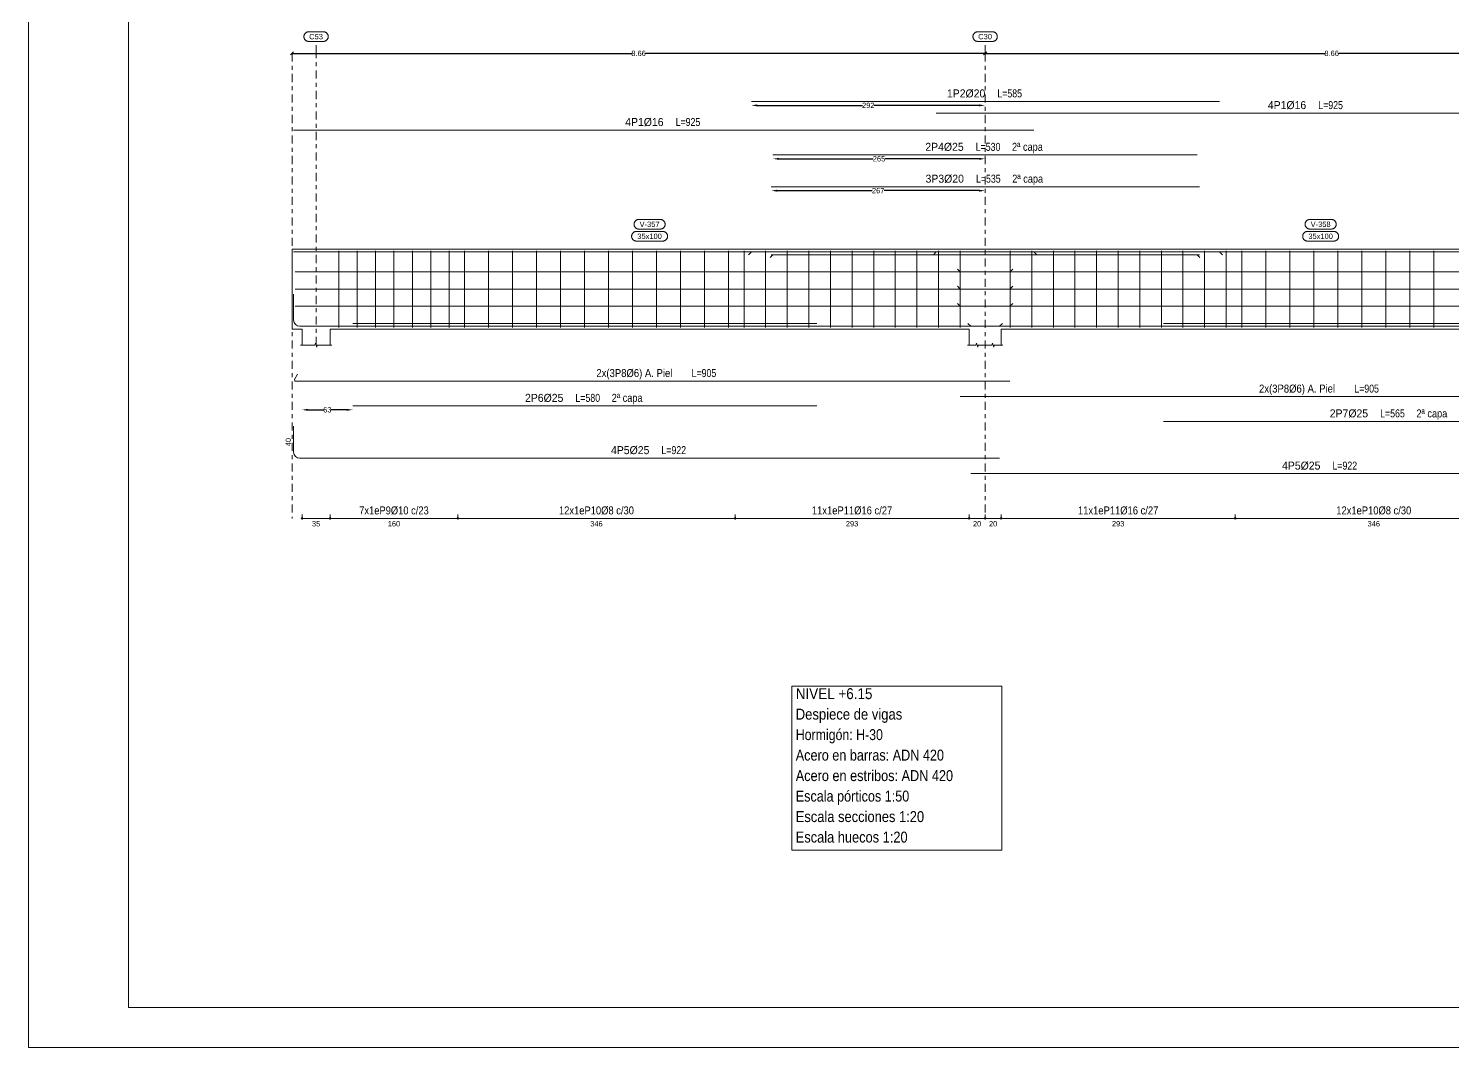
# Model space of a CAD drawing. Header units: millimetres. Extents: x 3 to 479, y -191 to 120.
# Drawn here: x 100.33 to 135.92, y -138.06 to -112.58 of the extents above; entities that cross this region are included whole.
import ezdxf
from ezdxf.enums import TextEntityAlignment as Align

# ---------------------------------------------------------------- set-up
doc = ezdxf.new("R2010")
doc.units = ezdxf.units.MM
doc.linetypes.add('CYPE_RAYAPUNTO', pattern=[0.4125, 0.2025, -0.105, 0, -0.105])
for name, color, linetype, lineweight in [('ALZ_ARM_LONG_ARM_TEXTOS', 3, 'Continuous', 9), ('ALZ_ARM_LONG_TXT_IND_CAPA_ARM_LONG', 3, 'Continuous', 9), ('ALZ_ARM_LONG_TXT_LONG', 3, 'Continuous', 9), ('ALZ_ARM_TRANS_TXT_EST', 3, 'Continuous', 9), ('ALZ_CONT_NUDOS', 122, 'Continuous', 9), ('ALZ_CONT_VIG_HORMIGON', 2, 'Continuous', 9), ('ALZ_COT_COT_ANCLAJES', 3, 'Continuous', 0), ('ALZ_COT_COT_ARM', 3, 'Continuous', 0), ('ALZ_COT_COT_EST', 3, 'Continuous', 0), ('ALZ_COT_COT_LIN_APOYOS', 2, 'CYPE_RAYAPUNTO', 0), ('ALZ_COT_LONGITUD_PROYECTADA', 122, 'Continuous', 0), ('ALZ_COT_TEXTOS_ESTRIBOS', 122, 'Continuous', 0), ('ALZ_REF_COT_LIN_AUX_COTA', 2, 'CYPE_RAYAPUNTO', 9), ('ALZ_REF_REF_NOMBRE', 3, 'Continuous', 9), ('ALZ_REF_REF_REFERENCIA', 3, 'Continuous', 9), ('ALZ_REF_TEXTO_REF_NOMBRE', 3, 'Continuous', 9), ('ALZ_REF_TEXTO_REF_REFERENCIA', 3, 'Continuous', 9), ('ARM_LONGITUDINAL_Ø16', 212, 'Continuous', 9), ('ARM_LONGITUDINAL_Ø20', 30, 'Continuous', 9), ('ARM_LONGITUDINAL_Ø25', 20, 'Continuous', 9), ('ARM_LONGITUDINAL_Ø6', 151, 'Continuous', 9), ('ARM_TRANSVERSAL_Ø10', 103, 'Continuous', 9), ('ARM_TRANSVERSAL_Ø16', 212, 'Continuous', 9), ('ARM_TRANSVERSAL_Ø8', 32, 'Continuous', 9), ('RECUAD_LIMITES', 2, 'Continuous', 0), ('RECUAD_MARCO', 1, 'Continuous', 20), ('TAB_COM_LINEAS', 1, 'Continuous', 9), ('TAB_COM_TEXTOS', 1, 'Continuous', 9)]:
    doc.layers.add(name, color=color, linetype=linetype, lineweight=lineweight)
doc.styles.add('CYPETXT_0.2_romans', font='arial.ttf', dxfattribs={"height": 0.133333})
doc.styles.add('CYPETXT_romans', font='arial.ttf', dxfattribs={"height": 0.2})
doc.dimstyles.new('cype_arrow', dxfattribs={"dimtxt": 0.18, "dimasz": 0.15, "dimexe": 0.05, "dimexo": 0.05, "dimgap": 0, "dimtad": 0, "dimdec": 4, "dimzin": 0, "dimdsep": 46, "dimtxsty": 'CYPETXT_0.2_romans', "dimcen": 0.09, "dimadec": 0, "dimazin": 0, "dimtfac": 1, "dimtdec": 4, "dimtofl": 0, "dimtmove": 2, "dimatfit": 3, "dimfxl": 1, "dimtolj": 1, "dimtzin": 0, "dimarcsym": 0})
doc.dimstyles.new('cype_oblique', dxfattribs={"dimtxt": 0.18, "dimasz": 0.18, "dimexe": 0.05, "dimexo": 0.05, "dimgap": 0, "dimtad": 0, "dimdec": 4, "dimzin": 0, "dimdsep": 46, "dimtxsty": 'CYPETXT_0.2_romans', "dimblk": 'OBLIQUE', "dimtsz": 0.04, "dimcen": 0.09, "dimadec": 0, "dimazin": 0, "dimtfac": 1, "dimtdec": 4, "dimtofl": 0, "dimtmove": 2, "dimatfit": 3, "dimfxl": 1, "dimtolj": 1, "dimtzin": 0, "dimarcsym": 0})

# ---------------------------------------------------------------- blocks, each defined once
blk = doc.blocks.new('*D703')
at = {"layer": 'ALZ_COT_LONGITUD_PROYECTADA', "color": 0, "lineweight": -2, "transparency": 16777216}
for p, q in [((106.878, -113.243), (106.958, -113.163)), ((124.198, -113.243), (124.278, -113.163)), ((106.918, -113.203), (115.405, -113.203)), ((124.238, -113.203), (115.751, -113.203))]:
    blk.add_line(p, q, dxfattribs=at)
at = {"layer": 'Defpoints', "color": 0, "transparency": 16777216}
for p in [(106.918, -113.203), (106.918, -113.203), (124.238, -113.203)]:
    blk.add_point(p, dxfattribs=at)
at = {"layer": 'ALZ_COT_LONGITUD_PROYECTADA', "color": 0, "transparency": 16777216, "insert": (115.578, -113.203), "char_height": 0.1333, "attachment_point": 5, "style": 'CYPETXT_0.2_romans'}
blk.add_mtext('\\A1;8.66', dxfattribs=at)
blk = doc.blocks.new('_OBLIQUE')
at = {"color": 0, "linetype": 'ByBlock', "lineweight": -2}
blk.add_line((-0.5, -0.5), (0.5, 0.5), dxfattribs=at)
blk = doc.blocks.new('*D704')
at = {"layer": 'ALZ_COT_LONGITUD_PROYECTADA', "color": 0, "lineweight": -2, "transparency": 16777216}
for p, q in [((124.198, -113.243), (124.278, -113.163)), ((141.518, -113.243), (141.598, -113.163)), ((124.238, -113.203), (132.725, -113.203)), ((141.558, -113.203), (133.071, -113.203))]:
    blk.add_line(p, q, dxfattribs=at)
at = {"layer": 'Defpoints', "color": 0, "transparency": 16777216}
for p in [(124.238, -113.203), (124.238, -113.203), (141.558, -113.203)]:
    blk.add_point(p, dxfattribs=at)
at = {"layer": 'ALZ_COT_LONGITUD_PROYECTADA', "color": 0, "transparency": 16777216, "insert": (132.898, -113.203), "char_height": 0.1333, "attachment_point": 5, "style": 'CYPETXT_0.2_romans'}
blk.add_mtext('\\A1;8.66', dxfattribs=at)
blk = doc.blocks.new('*D705')
at = {"layer": 'ALZ_COT_COT_ARM', "color": 0, "lineweight": -2, "transparency": 16777216}
for p, q in [((118.548, -114.503), (121.17, -114.503)), ((124.088, -114.503), (121.466, -114.503))]:
    blk.add_line(p, q, dxfattribs=at)
at = {"layer": 'ALZ_COT_COT_ARM', "color": 0, "transparency": 16777216}
for points in [[(118.548, -114.478), (118.548, -114.528), (118.398, -114.503)], [(124.088, -114.478), (124.088, -114.528), (124.238, -114.503)]]:
    blk.add_solid(points, dxfattribs=at)
at = {"layer": 'Defpoints', "color": 0, "transparency": 16777216}
for p in [(118.398, -114.503), (124.238, -114.503), (124.238, -114.503)]:
    blk.add_point(p, dxfattribs=at)
at = {"layer": 'ALZ_COT_COT_ARM', "color": 0, "transparency": 16777216, "insert": (121.318, -114.503), "char_height": 0.1333, "attachment_point": 5, "style": 'CYPETXT_0.2_romans'}
blk.add_mtext('\\A1;292', dxfattribs=at)
blk = doc.blocks.new('*D706')
at = {"layer": 'ALZ_COT_COT_ARM', "color": 0, "lineweight": -2, "transparency": 16777216}
for p, q in [((119.042, -116.635), (121.417, -116.635)), ((124.088, -116.635), (121.714, -116.635))]:
    blk.add_line(p, q, dxfattribs=at)
at = {"layer": 'ALZ_COT_COT_ARM', "color": 0, "transparency": 16777216}
for points in [[(119.042, -116.61), (119.042, -116.66), (118.892, -116.635)], [(124.088, -116.61), (124.088, -116.66), (124.238, -116.635)]]:
    blk.add_solid(points, dxfattribs=at)
at = {"layer": 'Defpoints', "color": 0, "transparency": 16777216}
for p in [(118.892, -116.635), (124.238, -116.635), (124.238, -116.635)]:
    blk.add_point(p, dxfattribs=at)
at = {"layer": 'ALZ_COT_COT_ARM', "color": 0, "transparency": 16777216, "insert": (121.565, -116.635), "char_height": 0.1333, "attachment_point": 5, "style": 'CYPETXT_0.2_romans'}
blk.add_mtext('\\A1;267', dxfattribs=at)
blk = doc.blocks.new('*D707')
at = {"layer": 'ALZ_COT_COT_ARM', "color": 0, "lineweight": -2, "transparency": 16777216}
for p, q in [((119.087, -115.839), (121.438, -115.839)), ((124.088, -115.839), (121.736, -115.839))]:
    blk.add_line(p, q, dxfattribs=at)
at = {"layer": 'ALZ_COT_COT_ARM', "color": 0, "transparency": 16777216}
for points in [[(119.087, -115.814), (119.087, -115.864), (118.937, -115.839)], [(124.088, -115.814), (124.088, -115.864), (124.238, -115.839)]]:
    blk.add_solid(points, dxfattribs=at)
at = {"layer": 'Defpoints', "color": 0, "transparency": 16777216}
for p in [(118.937, -115.839), (124.238, -115.839), (124.238, -115.839)]:
    blk.add_point(p, dxfattribs=at)
at = {"layer": 'ALZ_COT_COT_ARM', "color": 0, "transparency": 16777216, "insert": (121.587, -115.839), "char_height": 0.1333, "attachment_point": 5, "style": 'CYPETXT_0.2_romans'}
blk.add_mtext('\\A1;265', dxfattribs=at)
blk = doc.blocks.new('*D708')
at = {"layer": 'ALZ_COT_COT_ARM', "color": 0, "lineweight": -2, "transparency": 16777216}
for p, q in [((107.318, -122.115), (107.704, -122.115)), ((108.283, -122.115), (107.896, -122.115))]:
    blk.add_line(p, q, dxfattribs=at)
at = {"layer": 'ALZ_COT_COT_ARM', "color": 0, "transparency": 16777216}
for points in [[(107.318, -122.09), (107.318, -122.14), (107.168, -122.115)], [(108.283, -122.09), (108.283, -122.14), (108.433, -122.115)]]:
    blk.add_solid(points, dxfattribs=at)
at = {"layer": 'Defpoints', "color": 0, "transparency": 16777216}
for p in [(107.168, -122.115), (108.433, -122.115), (108.433, -122.115)]:
    blk.add_point(p, dxfattribs=at)
at = {"layer": 'ALZ_COT_COT_ARM', "color": 0, "transparency": 16777216, "insert": (107.8, -122.115), "char_height": 0.1333, "attachment_point": 5, "style": 'CYPETXT_0.2_romans'}
blk.add_mtext('\\A1;63', dxfattribs=at)

msp = doc.modelspace()

# ---------------------------------------------------------------- linework, layer by layer
at = {"layer": 'ALZ_CONT_NUDOS'}
for p, q in [((107.16793, -120.09542), (107.16793, -120.49542)), ((107.86793, -120.09542), (107.86793, -120.49542)), ((123.83793, -120.09542), (123.83793, -120.49542)), ((124.63793, -120.09542), (124.63793, -120.49542))]:
    msp.add_line(p, q, dxfattribs=at)
for points in [[(107.86793, -118.09542), (107.16793, -118.09542), (106.91793, -118.09542), (106.91793, -120.09542), (107.16793, -120.09542)], [(123.83793, -118.09542), (124.63793, -118.09542)], [(107.12793, -120.49542), (107.48793, -120.49542), (107.50293, -120.44542), (107.53293, -120.54542), (107.54793, -120.49542), (107.90793, -120.49542)], [(123.79793, -120.49542), (124.00793, -120.49542), (124.02293, -120.44542), (124.05293, -120.54542), (124.06793, -120.49542), (124.27793, -120.49542)], [(124.19793, -120.49542), (124.40793, -120.49542), (124.42293, -120.44542), (124.45293, -120.54542), (124.46793, -120.49542), (124.67793, -120.49542)]]:
    msp.add_lwpolyline(points, dxfattribs=at)
at = {"layer": 'ALZ_CONT_VIG_HORMIGON'}
for p, q in [((107.86793, -118.09542), (123.83793, -118.09542)), ((124.63793, -118.09542), (140.60793, -118.09542)), ((107.86793, -120.09542), (123.83793, -120.09542)), ((124.63793, -120.09542), (140.60793, -120.09542))]:
    msp.add_line(p, q, dxfattribs=at)
at = {"layer": 'ALZ_COT_COT_EST'}
for p, q in [((107.16793, -124.82931), (107.16793, -124.72931)), ((107.86793, -124.82931), (107.86793, -124.72931)), ((111.06193, -124.82931), (111.06193, -124.72931)), ((117.98793, -124.82931), (117.98793, -124.72931)), ((123.83793, -124.82931), (123.83793, -124.72931)), ((124.23793, -124.82931), (124.23793, -124.72931)), ((124.63793, -124.82931), (124.63793, -124.72931)), ((130.48793, -124.82931), (130.48793, -124.72931))]:
    msp.add_line(p, q, dxfattribs=at)
for points in [[(107.16793, -124.82931), (107.86793, -124.82931), (107.86793, -124.72931)], [(107.86793, -124.82931), (111.06193, -124.82931), (111.06193, -124.72931)], [(111.06193, -124.82931), (117.98793, -124.82931), (117.98793, -124.72931)], [(117.98793, -124.82931), (123.83793, -124.82931), (123.83793, -124.72931)], [(123.83793, -124.82931), (124.23793, -124.82931), (124.23793, -124.72931)], [(124.23793, -124.82931), (124.63793, -124.82931), (124.63793, -124.72931)], [(124.63793, -124.82931), (130.48793, -124.82931), (130.48793, -124.72931)], [(130.48793, -124.82931), (137.41393, -124.82931), (137.41393, -124.72931)]]:
    msp.add_lwpolyline(points, dxfattribs=at)
for centre in [(107.16793, -124.82931), (107.86793, -124.82931), (107.86793, -124.82931), (111.06193, -124.82931), (111.06193, -124.82931), (117.98793, -124.82931), (117.98793, -124.82931), (123.83793, -124.82931), (123.83793, -124.82931), (124.23793, -124.82931), (124.23793, -124.82931), (124.63793, -124.82931), (124.63793, -124.82931), (130.48793, -124.82931), (130.48793, -124.82931)]:
    msp.add_circle(centre, 0.02, dxfattribs=at)
at = {"layer": 'ALZ_COT_COT_LIN_APOYOS'}
for p, q in [((106.91793, -113.20345), (106.91793, -124.82931)), ((124.23793, -113.20345), (124.23793, -124.82931))]:
    msp.add_line(p, q, dxfattribs=at)
at = {"layer": 'ALZ_REF_COT_LIN_AUX_COTA'}
for p, q in [((107.51793, -113.20345), (107.51793, -112.90345)), ((124.23793, -113.20345), (124.23793, -112.90345)), ((107.51793, -120.49542), (107.51793, -113.20345))]:
    msp.add_line(p, q, dxfattribs=at)
at = {"layer": 'ALZ_REF_REF_NOMBRE'}
for points in [[(116.12093, -117.35542), (116.12894, -117.35569), (116.13692, -117.35649), (116.14483, -117.35783), (116.15263, -117.35969), (116.16029, -117.36206), (116.16777, -117.36494), (116.17505, -117.36832), (116.18208, -117.37217), (116.18884, -117.37649), (116.1953, -117.38125), (116.20142, -117.38642), (116.20718, -117.392), (116.21256, -117.39795), (116.21753, -117.40424), (116.22207, -117.41085), (116.22616, -117.41775), (116.22978, -117.42491), (116.23291, -117.43229), (116.23554, -117.43987), (116.23766, -117.4476), (116.23925, -117.45546), (116.24032, -117.46341), (116.24086, -117.47141), (116.24086, -117.47943), (116.24032, -117.48743), (116.23925, -117.49538), (116.23766, -117.50324), (116.23554, -117.51098), (116.23291, -117.51855), (116.22978, -117.52594), (116.22616, -117.53309), (116.22207, -117.53999), (116.21753, -117.5466), (116.21256, -117.5529), (116.20718, -117.55885), (116.20142, -117.56442), (116.1953, -117.5696), (116.18884, -117.57436), (116.18208, -117.57867), (116.17505, -117.58253), (116.16777, -117.5859), (116.16029, -117.58878), (116.15263, -117.59116), (116.14483, -117.59302), (116.13692, -117.59435), (116.12894, -117.59515), (116.12093, -117.59542), (115.58493, -117.59542), (115.57691, -117.59515), (115.56893, -117.59435), (115.56102, -117.59302), (115.55322, -117.59116), (115.54556, -117.58878), (115.53808, -117.5859), (115.5308, -117.58253), (115.52377, -117.57867), (115.51701, -117.57436), (115.51056, -117.5696), (115.50443, -117.56442), (115.49867, -117.55885), (115.49329, -117.5529), (115.48832, -117.5466), (115.48378, -117.53999), (115.47969, -117.53309), (115.47608, -117.52594), (115.47294, -117.51855), (115.47031, -117.51098), (115.46819, -117.50324), (115.4666, -117.49538), (115.46553, -117.48743), (115.46499, -117.47943), (115.46499, -117.47141), (115.46553, -117.46341), (115.4666, -117.45546), (115.46819, -117.4476), (115.47031, -117.43987), (115.47294, -117.43229), (115.47608, -117.42491), (115.47969, -117.41775), (115.48378, -117.41085), (115.48832, -117.40424), (115.49329, -117.39795), (115.49867, -117.392), (115.50443, -117.38642), (115.51056, -117.38125), (115.51701, -117.37649), (115.52377, -117.37217), (115.5308, -117.36832), (115.53808, -117.36494), (115.54556, -117.36206), (115.55322, -117.35969), (115.56102, -117.35783), (115.56893, -117.35649), (115.57691, -117.35569), (115.58493, -117.35542), (116.12093, -117.35542)], [(132.89093, -117.35542), (132.89894, -117.35569), (132.90692, -117.35649), (132.91483, -117.35783), (132.92263, -117.35969), (132.93029, -117.36206), (132.93777, -117.36494), (132.94505, -117.36832), (132.95208, -117.37217), (132.95884, -117.37649), (132.9653, -117.38125), (132.97142, -117.38642), (132.97718, -117.392), (132.98256, -117.39795), (132.98753, -117.40424), (132.99207, -117.41085), (132.99616, -117.41775), (132.99978, -117.42491), (133.00291, -117.43229), (133.00554, -117.43987), (133.00766, -117.4476), (133.00925, -117.45546), (133.01032, -117.46341), (133.01086, -117.47141), (133.01086, -117.47943), (133.01032, -117.48743), (133.00925, -117.49538), (133.00766, -117.50324), (133.00554, -117.51098), (133.00291, -117.51855), (132.99978, -117.52594), (132.99616, -117.53309), (132.99207, -117.53999), (132.98753, -117.5466), (132.98256, -117.5529), (132.97718, -117.55885), (132.97142, -117.56442), (132.9653, -117.5696), (132.95884, -117.57436), (132.95208, -117.57867), (132.94505, -117.58253), (132.93777, -117.5859), (132.93029, -117.58878), (132.92263, -117.59116), (132.91483, -117.59302), (132.90692, -117.59435), (132.89894, -117.59515), (132.89093, -117.59542), (132.35493, -117.59542), (132.34691, -117.59515), (132.33893, -117.59435), (132.33102, -117.59302), (132.32322, -117.59116), (132.31556, -117.58878), (132.30808, -117.5859), (132.3008, -117.58253), (132.29377, -117.57867), (132.28701, -117.57436), (132.28056, -117.5696), (132.27443, -117.56442), (132.26867, -117.55885), (132.26329, -117.5529), (132.25832, -117.5466), (132.25378, -117.53999), (132.24969, -117.53309), (132.24608, -117.52594), (132.24294, -117.51855), (132.24031, -117.51098), (132.23819, -117.50324), (132.2366, -117.49538), (132.23553, -117.48743), (132.23499, -117.47943), (132.23499, -117.47141), (132.23553, -117.46341), (132.2366, -117.45546), (132.23819, -117.4476), (132.24031, -117.43987), (132.24294, -117.43229), (132.24608, -117.42491), (132.24969, -117.41775), (132.25378, -117.41085), (132.25832, -117.40424), (132.26329, -117.39795), (132.26867, -117.392), (132.27443, -117.38642), (132.28056, -117.38125), (132.28701, -117.37649), (132.29377, -117.37217), (132.3008, -117.36832), (132.30808, -117.36494), (132.31556, -117.36206), (132.32322, -117.35969), (132.33102, -117.35783), (132.33893, -117.35649), (132.34691, -117.35569), (132.35493, -117.35542), (132.89093, -117.35542)], [(116.18193, -117.65542), (116.18994, -117.65569), (116.19792, -117.65649), (116.20583, -117.65783), (116.21363, -117.65969), (116.22129, -117.66206), (116.22877, -117.66494), (116.23605, -117.66832), (116.24308, -117.67217), (116.24984, -117.67649), (116.2563, -117.68125), (116.26242, -117.68642), (116.26818, -117.692), (116.27356, -117.69795), (116.27853, -117.70424), (116.28307, -117.71085), (116.28716, -117.71775), (116.29078, -117.72491), (116.29391, -117.73229), (116.29654, -117.73987), (116.29866, -117.7476), (116.30025, -117.75546), (116.30132, -117.76341), (116.30186, -117.77141), (116.30186, -117.77943), (116.30132, -117.78743), (116.30025, -117.79538), (116.29866, -117.80324), (116.29654, -117.81098), (116.29391, -117.81855), (116.29078, -117.82594), (116.28716, -117.83309), (116.28307, -117.83999), (116.27853, -117.8466), (116.27356, -117.8529), (116.26818, -117.85885), (116.26242, -117.86442), (116.2563, -117.8696), (116.24984, -117.87436), (116.24308, -117.87867), (116.23605, -117.88253), (116.22877, -117.8859), (116.22129, -117.88878), (116.21363, -117.89116), (116.20583, -117.89302), (116.19792, -117.89435), (116.18994, -117.89515), (116.18193, -117.89542), (115.52393, -117.89542), (115.51591, -117.89515), (115.50793, -117.89435), (115.50002, -117.89302), (115.49222, -117.89116), (115.48456, -117.88878), (115.47708, -117.8859), (115.4698, -117.88253), (115.46277, -117.87867), (115.45601, -117.87436), (115.44956, -117.8696), (115.44343, -117.86442), (115.43767, -117.85885), (115.43229, -117.8529), (115.42732, -117.8466), (115.42278, -117.83999), (115.41869, -117.83309), (115.41508, -117.82594), (115.41194, -117.81855), (115.40931, -117.81098), (115.40719, -117.80324), (115.4056, -117.79538), (115.40453, -117.78743), (115.40399, -117.77943), (115.40399, -117.77141), (115.40453, -117.76341), (115.4056, -117.75546), (115.40719, -117.7476), (115.40931, -117.73987), (115.41194, -117.73229), (115.41508, -117.72491), (115.41869, -117.71775), (115.42278, -117.71085), (115.42732, -117.70424), (115.43229, -117.69795), (115.43767, -117.692), (115.44343, -117.68642), (115.44956, -117.68125), (115.45601, -117.67649), (115.46277, -117.67217), (115.4698, -117.66832), (115.47708, -117.66494), (115.48456, -117.66206), (115.49222, -117.65969), (115.50002, -117.65783), (115.50793, -117.65649), (115.51591, -117.65569), (115.52393, -117.65542), (116.18193, -117.65542)], [(132.95193, -117.65542), (132.95994, -117.65569), (132.96792, -117.65649), (132.97583, -117.65783), (132.98363, -117.65969), (132.99129, -117.66206), (132.99877, -117.66494), (133.00605, -117.66832), (133.01308, -117.67217), (133.01984, -117.67649), (133.0263, -117.68125), (133.03242, -117.68642), (133.03818, -117.692), (133.04356, -117.69795), (133.04853, -117.70424), (133.05307, -117.71085), (133.05716, -117.71775), (133.06078, -117.72491), (133.06391, -117.73229), (133.06654, -117.73987), (133.06866, -117.7476), (133.07025, -117.75546), (133.07132, -117.76341), (133.07186, -117.77141), (133.07186, -117.77943), (133.07132, -117.78743), (133.07025, -117.79538), (133.06866, -117.80324), (133.06654, -117.81098), (133.06391, -117.81855), (133.06078, -117.82594), (133.05716, -117.83309), (133.05307, -117.83999), (133.04853, -117.8466), (133.04356, -117.8529), (133.03818, -117.85885), (133.03242, -117.86442), (133.0263, -117.8696), (133.01984, -117.87436), (133.01308, -117.87867), (133.00605, -117.88253), (132.99877, -117.8859), (132.99129, -117.88878), (132.98363, -117.89116), (132.97583, -117.89302), (132.96792, -117.89435), (132.95994, -117.89515), (132.95193, -117.89542), (132.29393, -117.89542), (132.28591, -117.89515), (132.27793, -117.89435), (132.27002, -117.89302), (132.26222, -117.89116), (132.25456, -117.88878), (132.24708, -117.8859), (132.2398, -117.88253), (132.23277, -117.87867), (132.22601, -117.87436), (132.21956, -117.8696), (132.21343, -117.86442), (132.20767, -117.85885), (132.20229, -117.8529), (132.19732, -117.8466), (132.19278, -117.83999), (132.18869, -117.83309), (132.18508, -117.82594), (132.18194, -117.81855), (132.17931, -117.81098), (132.17719, -117.80324), (132.1756, -117.79538), (132.17453, -117.78743), (132.17399, -117.77943), (132.17399, -117.77141), (132.17453, -117.76341), (132.1756, -117.75546), (132.17719, -117.7476), (132.17931, -117.73987), (132.18194, -117.73229), (132.18508, -117.72491), (132.18869, -117.71775), (132.19278, -117.71085), (132.19732, -117.70424), (132.20229, -117.69795), (132.20767, -117.692), (132.21343, -117.68642), (132.21956, -117.68125), (132.22601, -117.67649), (132.23277, -117.67217), (132.2398, -117.66832), (132.24708, -117.66494), (132.25456, -117.66206), (132.26222, -117.65969), (132.27002, -117.65783), (132.27793, -117.65649), (132.28591, -117.65569), (132.29393, -117.65542), (132.95193, -117.65542)]]:
    msp.add_lwpolyline(points, close=True, dxfattribs=at)
at = {"layer": 'ALZ_REF_REF_REFERENCIA'}
for points in [[(107.70193, -112.66345), (107.70994, -112.66372), (107.71792, -112.66452), (107.72583, -112.66585), (107.73363, -112.66771), (107.74129, -112.67009), (107.74877, -112.67297), (107.75605, -112.67635), (107.76308, -112.6802), (107.76984, -112.68452), (107.7763, -112.68927), (107.78242, -112.69445), (107.78818, -112.70003), (107.79356, -112.70598), (107.79853, -112.71227), (107.80307, -112.71888), (107.80716, -112.72578), (107.81078, -112.73294), (107.81391, -112.74032), (107.81654, -112.7479), (107.81866, -112.75563), (107.82025, -112.76349), (107.82132, -112.77144), (107.82186, -112.77944), (107.82186, -112.78746), (107.82132, -112.79546), (107.82025, -112.80341), (107.81866, -112.81127), (107.81654, -112.819), (107.81391, -112.82658), (107.81078, -112.83396), (107.80716, -112.84112), (107.80307, -112.84802), (107.79853, -112.85463), (107.79356, -112.86093), (107.78818, -112.86687), (107.78242, -112.87245), (107.7763, -112.87763), (107.76984, -112.88238), (107.76308, -112.8867), (107.75605, -112.89055), (107.74877, -112.89393), (107.74129, -112.89681), (107.73363, -112.89919), (107.72583, -112.90105), (107.71792, -112.90238), (107.70994, -112.90318), (107.70193, -112.90345), (107.33393, -112.90345), (107.32591, -112.90318), (107.31793, -112.90238), (107.31002, -112.90105), (107.30222, -112.89919), (107.29456, -112.89681), (107.28708, -112.89393), (107.2798, -112.89055), (107.27277, -112.8867), (107.26601, -112.88238), (107.25956, -112.87763), (107.25343, -112.87245), (107.24767, -112.86687), (107.24229, -112.86093), (107.23732, -112.85463), (107.23278, -112.84802), (107.22869, -112.84112), (107.22508, -112.83396), (107.22194, -112.82658), (107.21931, -112.819), (107.21719, -112.81127), (107.2156, -112.80341), (107.21453, -112.79546), (107.21399, -112.78746), (107.21399, -112.77944), (107.21453, -112.77144), (107.2156, -112.76349), (107.21719, -112.75563), (107.21931, -112.7479), (107.22194, -112.74032), (107.22508, -112.73294), (107.22869, -112.72578), (107.23278, -112.71888), (107.23732, -112.71227), (107.24229, -112.70598), (107.24767, -112.70003), (107.25343, -112.69445), (107.25956, -112.68927), (107.26601, -112.68452), (107.27277, -112.6802), (107.2798, -112.67635), (107.28708, -112.67297), (107.29456, -112.67009), (107.30222, -112.66771), (107.31002, -112.66585), (107.31793, -112.66452), (107.32591, -112.66372), (107.33393, -112.66345), (107.70193, -112.66345)], [(124.42193, -112.66345), (124.42994, -112.66372), (124.43792, -112.66452), (124.44583, -112.66585), (124.45363, -112.66771), (124.46129, -112.67009), (124.46877, -112.67297), (124.47605, -112.67635), (124.48308, -112.6802), (124.48984, -112.68452), (124.4963, -112.68927), (124.50242, -112.69445), (124.50818, -112.70003), (124.51356, -112.70598), (124.51853, -112.71227), (124.52307, -112.71888), (124.52716, -112.72578), (124.53078, -112.73294), (124.53391, -112.74032), (124.53654, -112.7479), (124.53866, -112.75563), (124.54025, -112.76349), (124.54132, -112.77144), (124.54186, -112.77944), (124.54186, -112.78746), (124.54132, -112.79546), (124.54025, -112.80341), (124.53866, -112.81127), (124.53654, -112.819), (124.53391, -112.82658), (124.53078, -112.83396), (124.52716, -112.84112), (124.52307, -112.84802), (124.51853, -112.85463), (124.51356, -112.86093), (124.50818, -112.86687), (124.50242, -112.87245), (124.4963, -112.87763), (124.48984, -112.88238), (124.48308, -112.8867), (124.47605, -112.89055), (124.46877, -112.89393), (124.46129, -112.89681), (124.45363, -112.89919), (124.44583, -112.90105), (124.43792, -112.90238), (124.42994, -112.90318), (124.42193, -112.90345), (124.05393, -112.90345), (124.04591, -112.90318), (124.03793, -112.90238), (124.03002, -112.90105), (124.02222, -112.89919), (124.01456, -112.89681), (124.00708, -112.89393), (123.9998, -112.89055), (123.99277, -112.8867), (123.98601, -112.88238), (123.97956, -112.87763), (123.97343, -112.87245), (123.96767, -112.86687), (123.96229, -112.86093), (123.95732, -112.85463), (123.95278, -112.84802), (123.94869, -112.84112), (123.94508, -112.83396), (123.94194, -112.82658), (123.93931, -112.819), (123.93719, -112.81127), (123.9356, -112.80341), (123.93453, -112.79546), (123.93399, -112.78746), (123.93399, -112.77944), (123.93453, -112.77144), (123.9356, -112.76349), (123.93719, -112.75563), (123.93931, -112.7479), (123.94194, -112.74032), (123.94508, -112.73294), (123.94869, -112.72578), (123.95278, -112.71888), (123.95732, -112.71227), (123.96229, -112.70598), (123.96767, -112.70003), (123.97343, -112.69445), (123.97956, -112.68927), (123.98601, -112.68452), (123.99277, -112.6802), (123.9998, -112.67635), (124.00708, -112.67297), (124.01456, -112.67009), (124.02222, -112.66771), (124.03002, -112.66585), (124.03793, -112.66452), (124.04591, -112.66372), (124.05393, -112.66345), (124.42193, -112.66345)]]:
    msp.add_lwpolyline(points, close=True, dxfattribs=at)
at = {"layer": 'ARM_LONGITUDINAL_Ø16'}
for p, q in [((123.01793, -118.16742), (122.94722, -118.23813)), ((125.45793, -118.16742), (125.52864, -118.23813))]:
    msp.add_line(p, q, dxfattribs=at)
for points in [[(141.51793, -114.69587), (123.01793, -114.69587)], [(106.95793, -115.11907), (125.45793, -115.11907)], [(106.95793, -118.16742), (125.45793, -118.16742)], [(141.51793, -118.16742), (123.01793, -118.16742)]]:
    msp.add_lwpolyline(points, dxfattribs=at)
at = {"layer": 'ARM_LONGITUDINAL_Ø20'}
for p, q in [((118.39797, -118.16742), (118.32726, -118.23813)), ((130.09797, -118.16742), (130.16868, -118.23813))]:
    msp.add_line(p, q, dxfattribs=at)
for points in [[(118.39797, -114.40345), (130.09797, -114.40345)], [(118.89229, -116.53542), (129.59229, -116.53542)], [(118.39797, -118.16742), (130.09797, -118.16742)], [(118.89229, -118.23676), (129.59229, -118.23676)]]:
    msp.add_lwpolyline(points, dxfattribs=at)
at = {"layer": 'ARM_LONGITUDINAL_Ø25'}
for p, q in [((118.93661, -118.23676), (118.8659, -118.30747)), ((129.53661, -118.23676), (129.60732, -118.30747)), ((123.87793, -120.02342), (123.80408, -119.95599)), ((124.59793, -120.02342), (124.67177, -119.95599))]:
    msp.add_line(p, q, dxfattribs=at)
for points in [[(118.93661, -115.73906), (129.53661, -115.73906)], [(118.93661, -118.23676), (129.53661, -118.23676)], [(106.95793, -119.22342), (106.95793, -119.87342), (106.96934, -119.93083), (107.00186, -119.97949), (107.05052, -120.012), (107.10793, -120.02342), (124.59793, -120.02342)], [(141.51793, -119.22342), (141.51793, -119.87342), (141.50651, -119.93083), (141.47399, -119.97949), (141.42533, -120.012), (141.36793, -120.02342), (123.87793, -120.02342)], [(108.43266, -119.95409), (120.03266, -119.95409)], [(128.6931, -119.95409), (139.9931, -119.95409)], [(108.43266, -122.01543), (120.03266, -122.01543)], [(128.6931, -122.40357), (139.9931, -122.40357)], [(106.95793, -122.5223), (106.95793, -123.1723), (106.96934, -123.2297), (107.00186, -123.27837), (107.05052, -123.31088), (107.10793, -123.3223), (124.59793, -123.3223)], [(141.51793, -122.90931), (141.51793, -123.55931), (141.50651, -123.61671), (141.47399, -123.66537), (141.42533, -123.69789), (141.36793, -123.70931), (123.87793, -123.70931)]]:
    msp.add_lwpolyline(points, dxfattribs=at)
at = {"layer": 'ARM_LONGITUDINAL_Ø6'}
for p, q in [((123.61793, -118.66609), (123.54722, -118.59538)), ((124.85793, -118.66609), (124.92864, -118.59538)), ((123.61793, -119.09542), (123.54722, -119.02471)), ((124.85793, -119.09542), (124.92864, -119.02471)), ((123.61793, -119.52476), (123.54722, -119.45405)), ((124.85793, -119.52476), (124.92864, -119.45405))]:
    msp.add_line(p, q, dxfattribs=at)
for points in [[(106.9995, -118.66609), (124.85793, -118.66609)], [(123.61793, -118.66609), (141.47636, -118.66609)], [(106.9995, -119.09542), (124.85793, -119.09542)], [(123.61793, -119.09542), (141.47636, -119.09542)], [(106.9995, -119.52476), (124.85793, -119.52476)], [(123.61793, -119.52476), (141.47636, -119.52476)], [(107.05793, -121.22221), (106.97871, -121.35942), (106.98122, -121.37363), (106.98844, -121.38614), (106.9995, -121.39542), (124.85793, -121.39542)], [(123.61793, -121.78356), (141.47636, -121.78356), (141.48742, -121.77428), (141.49463, -121.76178), (141.49714, -121.74756), (141.41793, -121.61035)]]:
    msp.add_lwpolyline(points, dxfattribs=at)
at = {"layer": 'ARM_TRANSVERSAL_Ø10'}
for p, q in [((108.08493, -118.13542), (108.08493, -120.05542)), ((108.54493, -118.13542), (108.54493, -120.05542)), ((109.00493, -118.13542), (109.00493, -120.05542)), ((109.46493, -118.13542), (109.46493, -120.05542)), ((109.92493, -118.13542), (109.92493, -120.05542)), ((110.38493, -118.13542), (110.38493, -120.05542)), ((110.84493, -118.13542), (110.84493, -120.05542))]:
    msp.add_line(p, q, dxfattribs=at)
at = {"layer": 'ARM_TRANSVERSAL_Ø16'}
for p, q in [((118.21293, -118.13542), (118.21293, -120.05542)), ((118.75293, -118.13542), (118.75293, -120.05542)), ((119.29293, -118.13542), (119.29293, -120.05542)), ((119.83293, -118.13542), (119.83293, -120.05542)), ((120.37293, -118.13542), (120.37293, -120.05542)), ((120.91293, -118.13542), (120.91293, -120.05542)), ((121.45293, -118.13542), (121.45293, -120.05542)), ((121.99293, -118.13542), (121.99293, -120.05542)), ((122.53293, -118.13542), (122.53293, -120.05542)), ((123.07293, -118.13542), (123.07293, -120.05542)), ((123.61293, -118.13542), (123.61293, -120.05542)), ((124.86293, -118.13542), (124.86293, -120.05542)), ((125.40293, -118.13542), (125.40293, -120.05542)), ((125.94293, -118.13542), (125.94293, -120.05542)), ((126.48293, -118.13542), (126.48293, -120.05542)), ((127.02293, -118.13542), (127.02293, -120.05542)), ((127.56293, -118.13542), (127.56293, -120.05542)), ((128.10293, -118.13542), (128.10293, -120.05542)), ((128.64293, -118.13542), (128.64293, -120.05542)), ((129.18293, -118.13542), (129.18293, -120.05542)), ((129.72293, -118.13542), (129.72293, -120.05542)), ((130.26293, -118.13542), (130.26293, -120.05542))]:
    msp.add_line(p, q, dxfattribs=at)
at = {"layer": 'ARM_TRANSVERSAL_Ø8'}
for p, q in [((111.22493, -118.13542), (111.22493, -120.05542)), ((111.82493, -118.13542), (111.82493, -120.05542)), ((112.42493, -118.13542), (112.42493, -120.05542)), ((113.02493, -118.13542), (113.02493, -120.05542)), ((113.62493, -118.13542), (113.62493, -120.05542)), ((114.22493, -118.13542), (114.22493, -120.05542)), ((114.82493, -118.13542), (114.82493, -120.05542)), ((115.42493, -118.13542), (115.42493, -120.05542)), ((116.02493, -118.13542), (116.02493, -120.05542)), ((116.62493, -118.13542), (116.62493, -120.05542)), ((117.22493, -118.13542), (117.22493, -120.05542)), ((117.82493, -118.13542), (117.82493, -120.05542)), ((130.65093, -118.13542), (130.65093, -120.05542)), ((131.25093, -118.13542), (131.25093, -120.05542)), ((131.85093, -118.13542), (131.85093, -120.05542)), ((132.45093, -118.13542), (132.45093, -120.05542)), ((133.05093, -118.13542), (133.05093, -120.05542)), ((133.65093, -118.13542), (133.65093, -120.05542)), ((134.25093, -118.13542), (134.25093, -120.05542)), ((134.85093, -118.13542), (134.85093, -120.05542)), ((135.45093, -118.13542), (135.45093, -120.05542))]:
    msp.add_line(p, q, dxfattribs=at)
at = {"layer": 'RECUAD_LIMITES'}
msp.add_lwpolyline([(100.33093, -138.05816), (159.73093, -138.05816), (159.73093, -96.05816), (100.33093, -96.05816), (100.33093, -138.05816)], close=True, dxfattribs=at)
at = {"layer": 'RECUAD_MARCO'}
msp.add_lwpolyline([(102.83093, -137.05816), (158.73093, -137.05816), (158.73093, -97.05816), (102.83093, -97.05816), (102.83093, -137.05816)], close=True, dxfattribs=at)
at = {"layer": 'TAB_COM_TEXTOS', "lineweight": 5}
for p, q in [((119.40414, -129.02269), (124.65771, -129.02269)), ((119.40414, -129.02269), (119.40414, -133.12055)), ((124.65771, -129.02269), (124.65771, -133.12055)), ((119.40414, -133.12055), (124.65771, -133.12055))]:
    msp.add_line(p, q, dxfattribs=at)

# ---------------------------------------------------------------- texts
at = {"layer": 'ALZ_ARM_LONG_ARM_TEXTOS', "style": 'CYPETXT_romans'}
for s, width, p in [('1P2%%c20', 0.935124, (123.76297, -114.30345)), ('4P1%%c16', 0.935124, (131.78293, -114.59587)), ('4P1%%c16', 0.935124, (115.72293, -115.01907)), ('2P4%%c25', 0.935124, (123.22311, -115.63906)), ('3P3%%c20', 0.935124, (123.22879, -116.43542)), ('2x(3P8%%c6) A. Piel', 0.849696, (115.47293, -121.29542)), ('2P6%%c25', 0.935124, (113.21916, -121.91543)), ('2x(3P8%%c6) A. Piel', 0.849696, (132.03293, -121.68356)), ('2P7%%c25', 0.935124, (133.3296, -122.30357)), ('4P5%%c25', 0.935124, (115.36793, -123.2223)), ('4P5%%c25', 0.935124, (132.13793, -123.60931))]:
    msp.add_text(s, height=0.2, dxfattribs=dict(at, width=width)).set_placement(p, align=Align.CENTER)
at = {"layer": 'ALZ_ARM_LONG_TXT_IND_CAPA_ARM_LONG', "style": 'CYPETXT_romans', "width": 0.816999}
for p in [(125.29511, -115.63906), (125.30079, -116.43542), (115.29116, -121.91543), (135.4016, -122.30357)]:
    msp.add_text('2ª capa', height=0.2, dxfattribs=at).set_placement(p, align=Align.CENTER)
at = {"layer": 'ALZ_ARM_LONG_TXT_LONG', "style": 'CYPETXT_romans', "width": 0.785606}
for s, p in [(' L=585', (124.82147, -114.30345)), (' L=925', (132.84143, -114.59587)), (' L=925', (116.78143, -115.01907)), (' L=530', (124.28161, -115.63906)), (' L=535', (124.28729, -116.43542)), (' L=905', (117.18093, -121.29542)), (' L=905', (133.74093, -121.68356)), (' L=580', (114.27766, -121.91543)), (' L=565', (134.3881, -122.30357)), (' L=922', (116.42643, -123.2223)), (' L=922', (133.19643, -123.60931))]:
    msp.add_text(s, height=0.2, dxfattribs=at).set_placement(p, align=Align.CENTER)
at = {"layer": 'ALZ_ARM_TRANS_TXT_EST', "style": 'CYPETXT_romans'}
for s, width, p in [('7x1eP9%%c10 c/23', 0.835132, (109.46493, -124.72931)), ('12x1eP10%%c8 c/30', 0.837616, (114.52493, -124.72931)), ('11x1eP11%%c16 c/27', 0.839789, (120.91293, -124.72931)), ('11x1eP11%%c16 c/27', 0.839789, (127.56293, -124.72931)), ('12x1eP10%%c8 c/30', 0.837616, (133.95093, -124.72931))]:
    msp.add_text(s, height=0.2, dxfattribs=dict(at, width=width)).set_placement(p, align=Align.CENTER)
at = {"layer": 'ALZ_COT_COT_ANCLAJES', "style": 'CYPETXT_romans', "width": 0.872274}
msp.add_text('40', height=0.133333, rotation=90, dxfattribs=at).set_placement((106.89126, -122.9223), align=Align.CENTER)
at = {"layer": 'ALZ_COT_TEXTOS_ESTRIBOS', "style": 'CYPETXT_romans', "width": 0.872274}
for s, p in [('35', (107.51793, -124.89597)), ('160', (109.46493, -124.89597)), ('346', (114.52493, -124.89597)), ('293', (120.91293, -124.89597)), ('20', (124.03793, -124.89597)), ('20', (124.43793, -124.89597)), ('293', (127.56293, -124.89597)), ('346', (133.95093, -124.89597))]:
    msp.add_text(s, height=0.133333, dxfattribs=at).set_placement(p, align=Align.TOP_CENTER)
at = {"layer": 'ALZ_REF_TEXTO_REF_NOMBRE', "style": 'CYPETXT_romans'}
for s, width, p in [('V-357', 0.803518, (115.85293, -117.47542)), ('V-358', 0.803518, (132.62293, -117.47542)), ('35x100', 0.875466, (115.85293, -117.77542)), ('35x100', 0.875466, (132.62293, -117.77542))]:
    msp.add_text(s, height=0.133333, dxfattribs=dict(at, width=width)).set_placement(p, align=Align.MIDDLE_CENTER)
at = {"layer": 'ALZ_REF_TEXTO_REF_REFERENCIA', "style": 'CYPETXT_romans', "width": 0.8832}
for s, p in [('C53', (107.51793, -112.78345)), ('C30', (124.23793, -112.78345))]:
    msp.add_text(s, height=0.133333, dxfattribs=at).set_placement(p, align=Align.MIDDLE_CENTER)
at = {"layer": 'TAB_COM_LINEAS', "style": 'CYPETXT_romans'}
for s, width, p in [('NIVEL +6.15', 0.880937, (119.50574, -129.34745)), ('Despiece de vigas', 0.852948, (119.50574, -129.85969)), ('Hormigón: H-30', 0.808194, (119.50574, -130.37192)), ('Acero en barras: ADN 420', 0.827218, (119.50574, -130.88415)), ('Acero en estribos: ADN 420', 0.830636, (119.50574, -131.39639)), ('Escala pórticos 1:50', 0.824952, (119.50574, -131.90862)), ('Escala secciones 1:20', 0.844437, (119.50574, -132.42085)), ('Escala huecos 1:20', 0.838794, (119.50574, -132.93309))]:
    msp.add_text(s, height=0.2733333, dxfattribs=dict(at, width=width)).set_placement(p)

# ---------------------------------------------------------------- dimensions: what is measured, and where the dimension line sits
at = {"layer": 'ALZ_COT_COT_ARM'}
for p1, p2, text, picture, middle in [((118.39797, -114.50345), (124.23793, -114.50345), '292', '*D705', (121.31795, -114.50345)), ((118.93661, -115.83906), (124.23793, -115.83906), '265', '*D707', (121.58727, -115.83906)), ((118.89229, -116.63542), (124.23793, -116.63542), '267', '*D706', (121.56511, -116.63542)), ((107.16793, -122.11543), (108.43266, -122.11543), '63', '*D708', (107.80029, -122.11543))]:
    dim = msp.add_aligned_dim(p1=p1, p2=p2, distance=0, text=text, dimstyle='cype_arrow', override={"dimexe": 0, "dimexo": 0}, dxfattribs=at)
    dim.commit()
    dim.dimension.update_dxf_attribs({"geometry": picture, "text_midpoint": middle})
at = {"layer": 'ALZ_COT_LONGITUD_PROYECTADA'}
for p1, p2, picture, middle in [((124.23793, -113.20345), (106.91793, -113.20345), '*D703', (115.57793, -113.20345)), ((141.55793, -113.20345), (124.23793, -113.20345), '*D704', (132.89793, -113.20345))]:
    dim = msp.add_aligned_dim(p1=p1, p2=p2, distance=0, text='8.66', dimstyle='cype_oblique', override={"dimexe": 0, "dimexo": 0}, dxfattribs=at)
    dim.commit()
    dim.dimension.update_dxf_attribs({"geometry": picture, "text_midpoint": middle})

doc.saveas('drawing.dxf')
